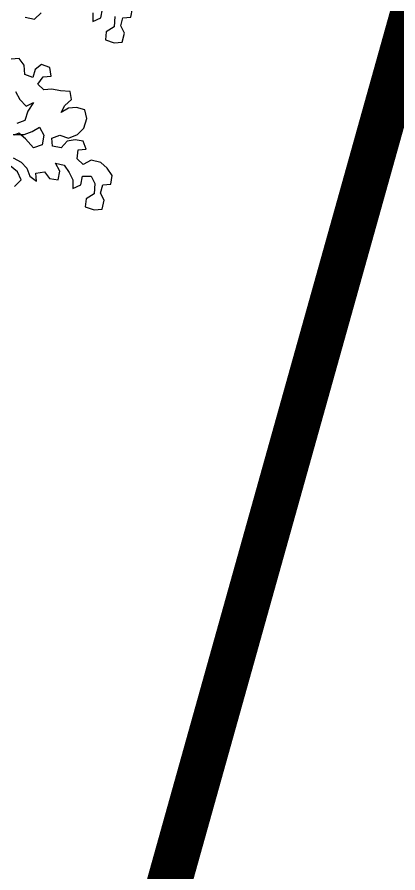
# Model space of a CAD drawing. Header units: inches. Extents: x 350994 to 353538, y 1581369 to 1583842.
# Drawn here: x 351499.011 to 351499.861, y 1583679.175 to 1583681.083 of the extents above; entities that cross this region are included whole.
import ezdxf

# ---------------------------------------------------------------- set-up
doc = ezdxf.new("R2010")
doc.units = ezdxf.units.IN
doc.header["$MEASUREMENT"] = 0
doc.linetypes.add('1', pattern=[0])
doc.layers.add("ROAD'S", color=1, linetype='1')
doc.layers.add('TREE', color=81, linetype='1')

# ---------------------------------------------------------------- blocks, each defined once
blk = doc.blocks.new('TREE_4')
at = {"color": 94}
for points in [[(2132.6, 6472.6), (2170.2, 6463.9), (2196.2, 6489.9)], [(2401.5, 6489.7), (2401.5, 6455), (2433.3, 6469.4), (2439.1, 6504.1)], [(2488.3, 6475.2), (2485.3, 6434.7), (2453.5, 6414.5), (2450.6, 6382.7), (2485.3, 6371.1), (2517.1, 6373.9), (2525.8, 6408.6), (2511.4, 6437.5), (2520.1, 6469.3), (2551.9, 6472.2), (2557.7, 6506.9)], [(2090.7, 5802.6), (2116.8, 5828.6), (2102.3, 5860.5), (2073.4, 5883.6)], [(2085, 5915.4), (2116.8, 5898), (2139.9, 5874.9), (2151.5, 5843.1), (2177.5, 5822.8), (2174.6, 5854.6), (2209.3, 5860.4), (2229.5, 5834.3), (2264.2, 5828.5), (2270, 5863.2), (2252.7, 5895), (2287.4, 5886.3), (2307.6, 5857.4), (2322, 5828.5), (2322, 5793.8), (2353.8, 5808.2), (2359.6, 5842.9), (2394.3, 5842.8), (2408.8, 5813.9), (2405.8, 5773.4), (2374, 5753.2), (2371.1, 5721.4), (2405.8, 5709.8), (2437.6, 5712.7), (2446.3, 5747.4), (2431.9, 5776.3), (2440.6, 5808.1), (2472.4, 5811), (2478.2, 5845.7), (2458, 5874.6), (2432, 5897.7), (2394.4, 5906.5), (2362.6, 5889.1), (2339.5, 5912.3), (2342.4, 5947), (2374.2, 5949.8), (2362.7, 5981.7), (2330.9, 5987.5), (2299.1, 5981.7), (2275.9, 5955.7), (2241.2, 5961.5), (2238.4, 5993.3), (2270.2, 6004.9), (2304.9, 5993.3), (2339.6, 6007.7), (2365.6, 6033.7), (2377.2, 6071.3), (2368.6, 6106), (2336.8, 6114.7), (2305, 6111.8), (2276, 6094.5), (2290.5, 6123.4), (2316.6, 6146.5), (2310.8, 6178.3), (2273.2, 6181.2), (2238.5, 6187.1), (2206.7, 6184.2), (2183.6, 6207.3), (2203.9, 6236.2), (2235.7, 6239.1), (2229.9, 6273.8), (2198.1, 6285.4), (2172.1, 6265.2), (2163.4, 6233.4), (2131.6, 6245), (2128.7, 6282.6), (2108.5, 6308.6), (2076.7, 6305.7)], [(2094, 6178.5), (2111.3, 6146.7), (2137.3, 6120.6), (2166.2, 6135.1), (2143, 6100.4), (2131.4, 6062.8), (2099.6, 6051.3)], [(2085.1, 6007.9), (2128.5, 6007.9), (2160.3, 6019.4), (2189.2, 6036.7), (2206.6, 6004.9), (2200.7, 5967.3), (2166, 5955.8), (2134.3, 5990.5), (2108.3, 6013.7), (2088, 6005)]]:
    blk.add_lwpolyline(points, dxfattribs=at)

msp = doc.modelspace()

# ---------------------------------------------------------------- linework, layer by layer
at = {"layer": "ROAD'S", "lineweight": 5, "const_width": 0.1}
msp.add_lwpolyline([(351407.7116, 1583771.9564), (351410.3123, 1583760.7146), (351413.7827, 1583755.2624), (351418.7633, 1583751.537), (351442.4667, 1583741.7136), (351471.404, 1583728.3346), (351502.6796, 1583710.3598), (351506.0072, 1583706.3587), (351506.0072, 1583702.9013), (351506.0072, 1583702.9013), (351506.0072, 1583702.9013), (351478.923, 1583606.2768), (351449.6558, 1583503.707), (351424.2244, 1583415.1413), (351424.2244, 1583415.1413), (351421.5522, 1583405.513)], dxfattribs=at)

# ---------------------------------------------------------------- block references
at = {"layer": 'TREE', "lineweight": 5, "xscale": 0.0005632341344607994, "yscale": 0.0005632341490127146, "zscale": 0.0005632341444477617}
msp.add_blockref('TREE_4', (351497.8276, 1583677.4373), dxfattribs=at)

doc.saveas('drawing.dxf')
